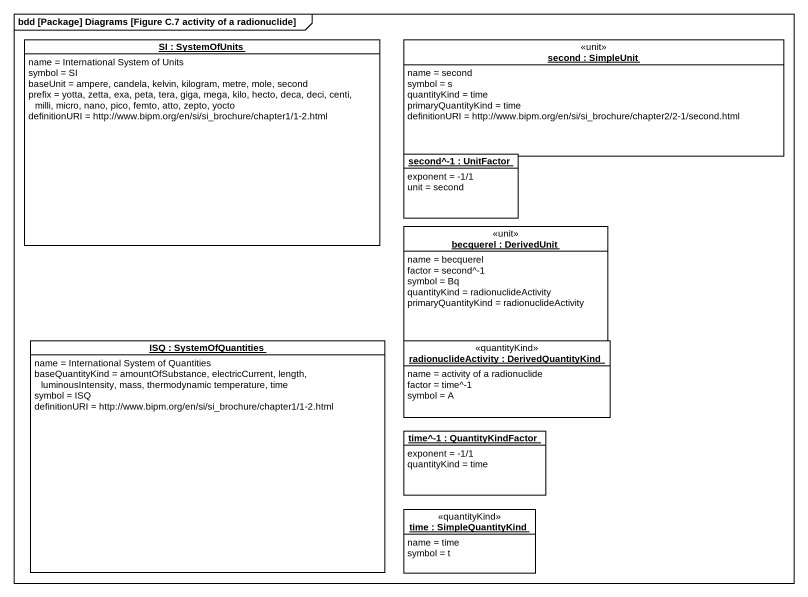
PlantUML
@startuml
mainframe bdd [Package] Diagrams [Figure C.7 activity of a radionuclide]
hide circle
hide empty members
object "SI : SystemOfUnits" as SI #FFFFFF {
  name = International System of Units
  symbol = SI
  baseUnit = ampere, candela, kelvin, kilogram, metre, mole, second
  prefix = yotta, zetta, exa, peta, tera, giga, mega, kilo, hecto, deca, deci, centi, milli, micro, nano, pico, femto, atto, zepto, yocto
  definitionURI = http://www.bipm.org/en/si/si_brochure/chapter1/1-2.html
}
object "second : SimpleUnit" as second <<unit>> #FFFFFF {
  name = second
  symbol = s
  quantityKind = time
  primaryQuantityKind = time
  definitionURI = http://www.bipm.org/en/si/si_brochure/chapter2/2-1/second.html
}
object "second^-1 : UnitFactor" as second_1 #FFFFFF {
  exponent = -1/1
  unit = second
}
object "becquerel : DerivedUnit" as becquerel <<unit>> #FFFFFF {
  name = becquerel
  factor = second^-1
  symbol = Bq
  quantityKind = radionuclideActivity
  primaryQuantityKind = radionuclideActivity
}
object "ISQ : SystemOfQuantities" as ISQ #FFFFFF {
  name = International System of Quantities
  baseQuantityKind = amountOfSubstance, electricCurrent, length, luminousIntensity, mass, thermodynamic temperature, time
  symbol = ISQ
  definitionURI = http://www.bipm.org/en/si/si_brochure/chapter1/1-2.html
}
object "radionuclideActivity : DerivedQuantityKind" as radionuclideActivity <<quantityKind>> #FFFFFF {
  name = activity of a radionuclide
  factor = time^-1
  symbol = A
}
object "time^-1 : QuantityKindFactor" as time_1 #FFFFFF {
  exponent = -1/1
  quantityKind = time
}
object "time : SimpleQuantityKind" as time <<quantityKind>> #FFFFFF {
  name = time
  symbol = t
}
@enduml
